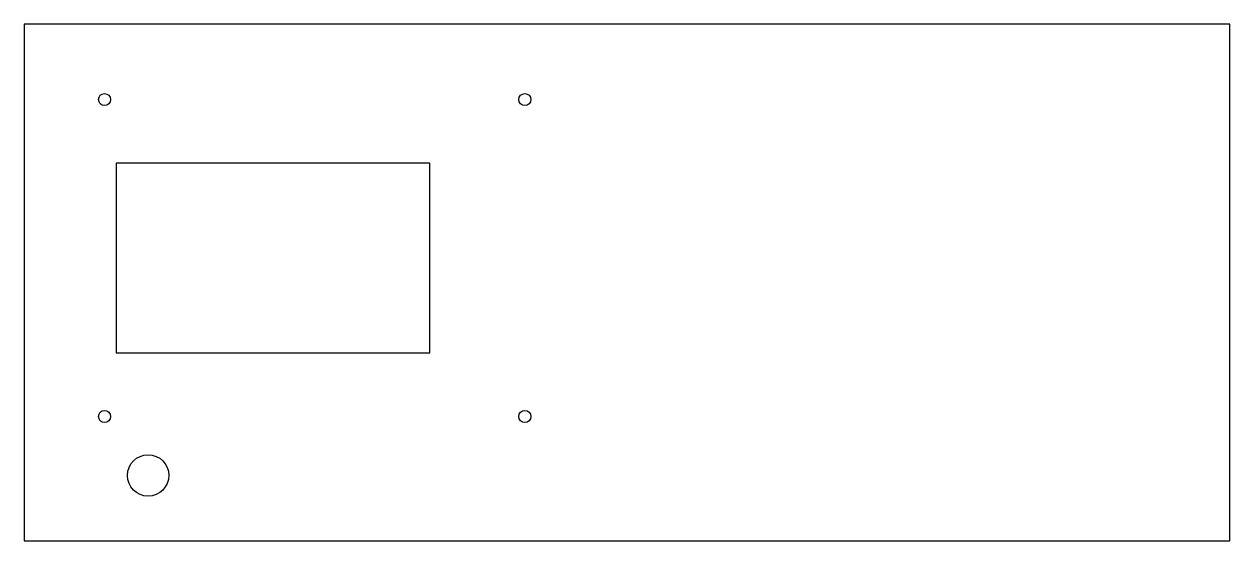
# Model space of a CAD drawing. Header units: millimetres. Extents: x 0 to 350, y 0 to 150.
import ezdxf

# ---------------------------------------------------------------- set-up
doc = ezdxf.new("R2010")
doc.units = ezdxf.units.MM

msp = doc.modelspace()

# ---------------------------------------------------------------- linework, layer by layer
at = {"color": 7, "linetype": 'Continuous', "lineweight": 25}
for p, q in [((350, 150), (0, 150)), ((0, 150), (0, 0)), ((350, 0), (350, 150)), ((26.72, 109.6), (26.72, 54.6)), ((117.72, 109.6), (26.72, 109.6)), ((117.72, 54.6), (117.72, 109.6)), ((26.72, 54.6), (117.72, 54.6)), ((0, 0), (350, 0))]:
    msp.add_line(p, q, dxfattribs=at)
for centre, radius in [((23.35, 128.1), 1.75), ((145.35, 128.1), 1.75), ((23.35, 36.1), 1.75), ((145.35, 36.1), 1.75), ((36, 19), 6)]:
    msp.add_circle(centre, radius, dxfattribs=at)

doc.saveas('drawing.dxf')
